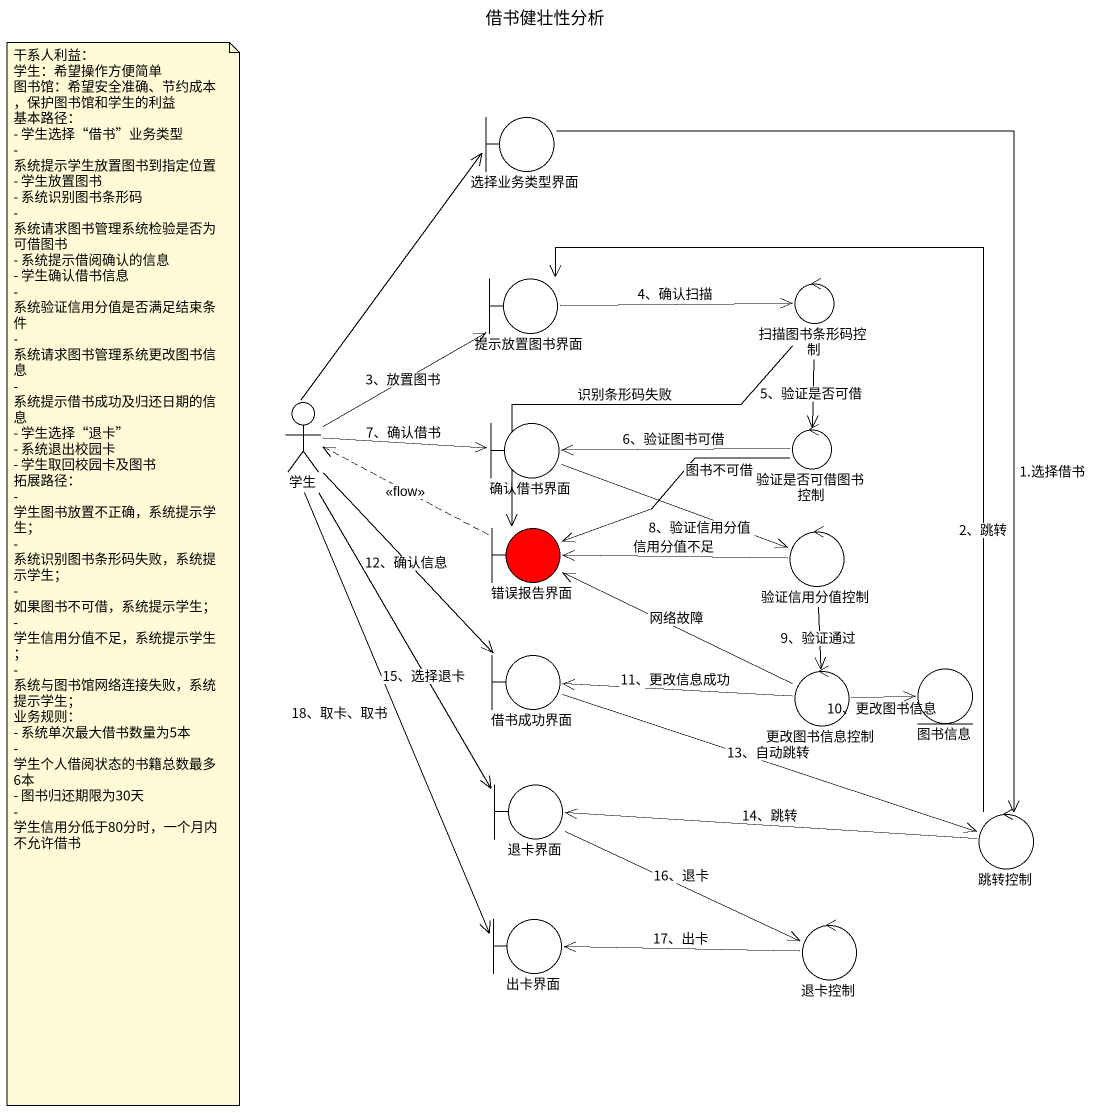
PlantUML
@startuml
title 借书健壮性分析
boundary 选择业务类型界面
boundary 提示放置图书界面
control 扫描图书条形码控制
actor 学生
boundary 确认借书界面
control 验证是否可借图书控制
boundary 错误报告界面 #FF0000
control 验证信用分值控制
boundary 借书成功界面
entity 图书信息
control 更改图书信息控制
boundary 退卡界面
control 跳转控制
boundary 出卡界面
control 退卡控制
选择业务类型界面 --> 跳转控制 : 1.选择借书
提示放置图书界面 -right-> 扫描图书条形码控制 : 4、确认扫描
扫描图书条形码控制 --> 验证是否可借图书控制 : 5、验证是否可借
扫描图书条形码控制 --> 错误报告界面 : 识别条形码失败
学生 -up-> 选择业务类型界面
学生 -up-> 提示放置图书界面 : 3、放置图书
学生 -right-> 确认借书界面 : 7、确认借书
学生 --> 借书成功界面 : 12、确认信息
学生 --> 退卡界面 : 15、选择退卡
学生 --> 出卡界面 : 18、取卡、取书
确认借书界面 -right-> 验证信用分值控制 : 8、验证信用分值
验证是否可借图书控制 -left-> 确认借书界面 : 6、验证图书可借
验证是否可借图书控制 -left-> 错误报告界面 : 图书不可借
错误报告界面 .left.> 学生 : <<flow>>
验证信用分值控制 -left-> 错误报告界面 : 信用分值不足
验证信用分值控制 --> 更改图书信息控制 : 9、验证通过
借书成功界面 -right-> 跳转控制 : 13、自动跳转
更改图书信息控制 -left-> 错误报告界面 : 网络故障
更改图书信息控制 -left-> 借书成功界面 : 11、更改信息成功
更改图书信息控制 -right-> 图书信息 : 10、更改图书信息
退卡界面 -right-> 退卡控制 : 16、退卡
跳转控制 -up-> 提示放置图书界面 : 2、跳转
跳转控制 -left-> 退卡界面 : 14、跳转
退卡控制 -left-> 出卡界面 : 17、出卡
note as N1
  干系人利益：
  学生：希望操作方便简单
  图书馆：希望安全准确、节约成本，保护图书馆和学生的利益
  基本路径：
  - 学生选择“借书”业务类型
  - 系统提示学生放置图书到指定位置
  - 学生放置图书
  - 系统识别图书条形码
  - 系统请求图书管理系统检验是否为可借图书
  - 系统提示借阅确认的信息
  - 学生确认借书信息
  - 系统验证信用分值是否满足结束条件
  - 系统请求图书管理系统更改图书信息
  - 系统提示借书成功及归还日期的信息
  - 学生选择“退卡”
  - 系统退出校园卡
  - 学生取回校园卡及图书
  拓展路径：
  - 学生图书放置不正确，系统提示学生；
  - 系统识别图书条形码失败，系统提示学生；
  - 如果图书不可借，系统提示学生；
  - 学生信用分值不足，系统提示学生；
  - 系统与图书馆网络连接失败，系统提示学生；
  业务规则：
  - 系统单次最大借书数量为5本
  - 学生个人借阅状态的书籍总数最多6本
  - 图书归还期限为30天
  - 学生信用分低于80分时，一个月内不允许借书
end note
@enduml
